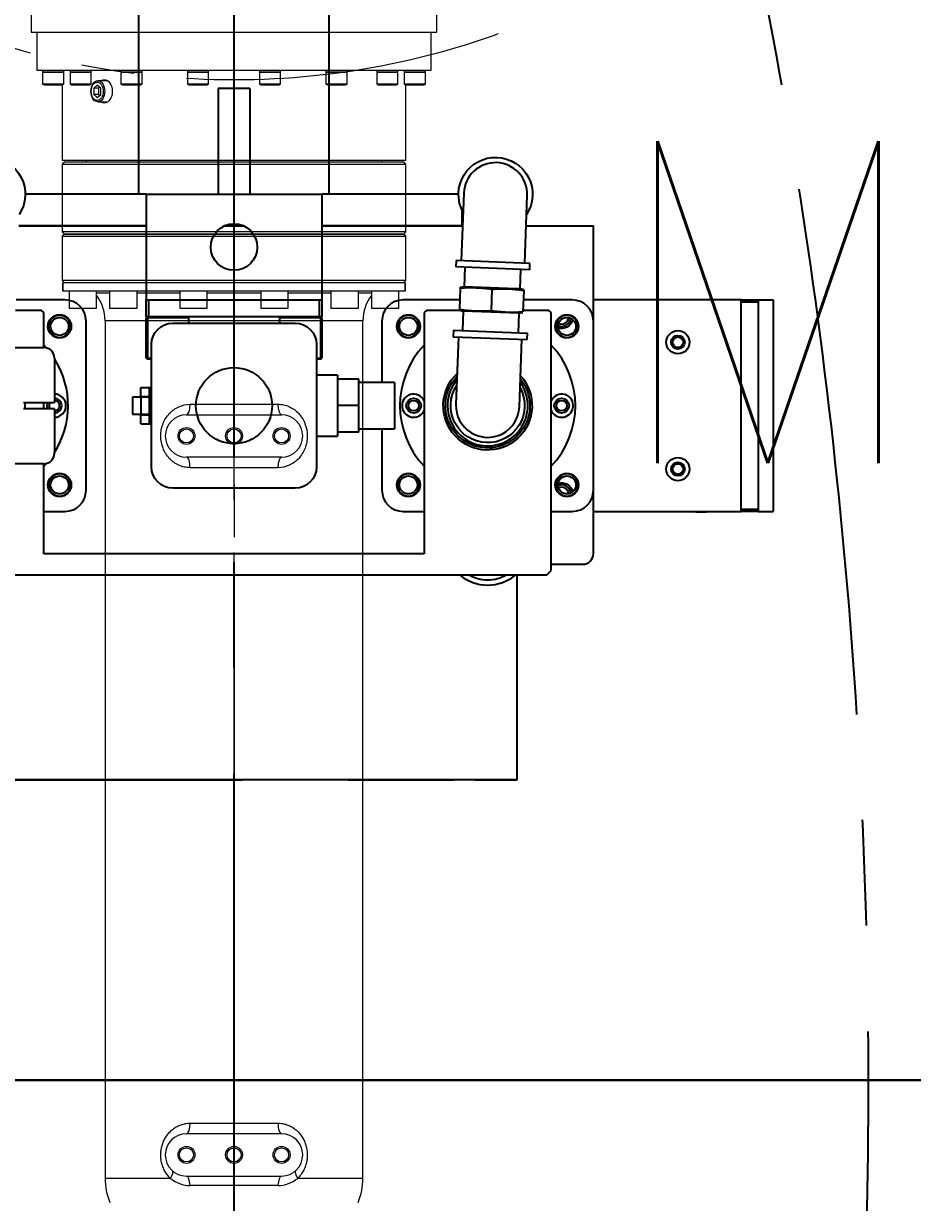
# Model space of a CAD drawing. Header units: millimetres. Extents: x 10462777 to 22643323, y 453826 to 1389191.
# Drawn here: x 11291008 to 11291429, y 583377 to 583934 of the extents above; entities that cross this region are included whole.
import ezdxf
from ezdxf.enums import TextEntityAlignment as Align

# ---------------------------------------------------------------- set-up
doc = ezdxf.new("R2010")
doc.units = ezdxf.units.MM
doc.header["$LTSCALE"] = 200
doc.header["$MEASUREMENT"] = 0
for name, pattern in [('CENTER', [2, 1.25, -0.25, 0.25, -0.25]), ('CENTER2', [1.125, 0.75, -0.125, 0.125, -0.125]), ('PHANTOM', [2.5, 1.25, -0.25, 0.25, -0.25, 0.25, -0.25])]:
    doc.linetypes.add(name, pattern=pattern)
doc.layers.get('0').update_dxf_attribs({"linetype": 'CONTINUOUS'})
for name, color, linetype in [('1', 1, 'CENTER'), ('205', 4, 'CONTINUOUS'), ('DV1_DEFAULT', 7, 'CONTINUOUS'), ('ZZ', 7, 'CONTINUOUS')]:
    doc.layers.add(name, color=color, linetype=linetype)
doc.layers.add('203', color=7, linetype='CONTINUOUS', true_color=0xffffff)
doc.layers.add('LAYOUT', color=8, linetype='CONTINUOUS', lineweight=25)
doc.styles.add('SEACAD_arial_ttf', font='txt.shx ', dxfattribs={"height": 0.2, "bigfont": ' whgtxt.shx'})

# ---------------------------------------------------------------- blocks, each defined once
blk = doc.blocks.new('r710ic')
at = {"layer": 'DV1_DEFAULT', "color": 7, "linetype": 'Continuous', "lineweight": 0}
for p, q in [((272386.37, 104328.63), (272364.37, 104328.63)), ((272386.37, 104136.63), (272386.37, 104328.63)), ((272404.37, 104325.88), (272386.37, 104325.88)), ((272404.37, 104139.38), (272404.37, 104325.88)), ((272405.37, 104323.2), (272404.37, 104323.2)), ((272410.97, 104323.2), (272405.37, 104323.2)), ((272405.37, 104323.2), (272405.37, 104313.2)), ((272405.37, 104313.2), (272405.37, 104323.2)), ((272410.97, 104323.2), (272410.97, 104313.2)), ((272411.37, 104322.51), (272410.97, 104323.2)), ((272411.37, 104313.89), (272411.37, 104322.51)), ((272404.37, 104313.2), (272405.37, 104313.2)), ((272405.37, 104313.2), (272410.97, 104313.2)), ((272410.97, 104313.2), (272411.37, 104313.89)), ((272446.87, 104313.88), (272411.36, 104313.88)), ((272446.87, 104151.38), (272446.87, 104313.88)), ((272448.87, 104313.88), (272447.87, 104312.88)), ((272448.87, 104151.38), (272448.87, 104313.88)), ((272480.87, 104313.88), (272448.87, 104313.88)), ((272480.87, 104313.88), (272480.87, 104151.38)), ((272481.87, 104312.88), (272480.87, 104313.88)), ((272482.87, 104313.88), (272481.87, 104312.88)), ((272482.87, 104151.38), (272482.87, 104313.88)), ((272503.87, 104313.88), (272482.87, 104313.88)), ((272503.87, 104313.88), (272503.87, 104151.38)), ((272504.87, 104312.88), (272503.87, 104313.88)), ((272508.87, 104313.63), (272504.87, 104313.63)), ((272504.87, 104313.63), (272504.87, 104151.63)), ((272504.87, 104313.63), (272508.87, 104313.63)), ((272508.87, 104313.63), (272508.87, 104151.63)), ((272405.37, 104310.17), (272404.37, 104310.17)), ((272405.37, 104300.17), (272405.37, 104310.17)), ((272410.97, 104310.17), (272405.37, 104310.17)), ((272405.37, 104310.17), (272405.37, 104300.17)), ((272410.97, 104310.17), (272410.97, 104300.17)), ((272411.37, 104309.48), (272410.97, 104310.17)), ((272411.37, 104300.87), (272411.37, 104309.48)), ((272447.87, 104312.88), (272447.87, 104152.38)), ((272481.87, 104312.88), (272481.87, 104152.38)), ((272481.87, 104152.38), (272481.87, 104312.88)), ((272516.87, 104310.61), (272508.87, 104310.61)), ((272516.87, 104297.61), (272516.87, 104310.61)), ((272447.87, 104302.63), (272446.87, 104302.63)), ((272404.37, 104300.17), (272405.37, 104300.17)), ((272405.37, 104300.17), (272410.97, 104300.17)), ((272410.97, 104300.17), (272411.37, 104300.87)), ((272508.87, 104297.61), (272516.87, 104297.61)), ((272509.64, 104291.45), (272509.64, 104297.61)), ((272516.87, 104291.45), (272508.87, 104291.45)), ((272516.87, 104278.45), (272516.87, 104291.45)), ((272928.46, 104293.63), (272522.87, 104293.63)), ((272522.87, 104293.63), (272522.87, 104171.63)), ((272928.46, 104293.63), (272928.46, 104262.76)), ((272405.37, 104286.1), (272404.37, 104286.1)), ((272410.97, 104286.1), (272405.37, 104286.1)), ((272405.37, 104286.1), (272405.37, 104276.1)), ((272405.37, 104276.1), (272405.37, 104286.1)), ((272410.97, 104286.1), (272410.97, 104276.1)), ((272411.37, 104285.41), (272410.97, 104286.1)), ((272411.37, 104276.79), (272411.37, 104285.41)), ((272404.37, 104276.1), (272405.37, 104276.1)), ((272405.37, 104276.1), (272410.97, 104276.1)), ((272410.97, 104276.1), (272411.37, 104276.79)), ((272508.87, 104278.45), (272516.87, 104278.45)), ((272509.64, 104258.28), (272509.64, 104278.45)), ((272516.87, 104258.28), (272508.87, 104258.28)), ((272516.87, 104245.28), (272516.87, 104258.28)), ((272405.37, 104254.65), (272404.37, 104254.65)), ((272410.97, 104254.65), (272405.37, 104254.65)), ((272405.37, 104254.65), (272405.37, 104244.65)), ((272405.37, 104244.65), (272405.37, 104254.65)), ((272410.97, 104254.65), (272410.97, 104244.65)), ((272411.37, 104253.96), (272410.97, 104254.65)), ((272411.37, 104245.34), (272411.37, 104253.96)), ((272562.37, 104211.83), (272562.37, 104253.42)), ((272567.37, 104232.63), (272567.37, 104255.13)), ((272587.37, 104255.13), (272587.37, 104232.63)), ((272592.37, 104253.42), (272592.37, 104211.83)), ((272902.37, 104211.83), (272902.37, 104253.42)), ((272907.37, 104255.13), (272907.37, 104232.63)), ((272927.37, 104210.13), (272927.37, 104255.13)), ((272931.81, 104253.43), (272931.81, 104211.83)), ((272404.37, 104244.65), (272405.37, 104244.65)), ((272405.37, 104244.65), (272410.97, 104244.65)), ((272410.97, 104244.65), (272411.37, 104245.34)), ((272508.87, 104245.28), (272516.87, 104245.28)), ((272509.64, 104219.98), (272509.64, 104245.28)), ((272567.37, 104210.13), (272567.37, 104232.63)), ((272587.37, 104232.63), (272587.37, 104210.13)), ((272907.37, 104232.63), (272907.37, 104210.13)), ((272405.37, 104220.61), (272404.37, 104220.61)), ((272410.97, 104220.61), (272405.37, 104220.61)), ((272405.37, 104220.61), (272405.37, 104210.61)), ((272405.37, 104210.61), (272405.37, 104220.61)), ((272410.97, 104220.61), (272410.97, 104210.61)), ((272411.37, 104219.91), (272410.97, 104220.61)), ((272411.37, 104211.3), (272411.37, 104219.91)), ((272516.87, 104219.98), (272508.87, 104219.98)), ((272516.87, 104206.98), (272516.87, 104219.98)), ((272404.37, 104210.61), (272405.37, 104210.61)), ((272405.37, 104210.61), (272410.97, 104210.61)), ((272410.97, 104210.61), (272411.37, 104211.3)), ((272508.87, 104206.98), (272516.87, 104206.98)), ((272509.64, 104186.8), (272509.64, 104206.98)), ((272928.46, 104202.5), (272928.46, 104171.63)), ((272405.37, 104189.15), (272404.37, 104189.15)), ((272410.97, 104189.15), (272405.37, 104189.15)), ((272405.37, 104189.15), (272405.37, 104179.15)), ((272405.37, 104179.15), (272405.37, 104189.15)), ((272410.97, 104189.15), (272410.97, 104179.15)), ((272411.37, 104188.46), (272410.97, 104189.15)), ((272411.37, 104179.85), (272411.37, 104188.46)), ((272516.87, 104186.8), (272508.87, 104186.8)), ((272516.87, 104173.8), (272516.87, 104186.8)), ((272410.97, 104179.15), (272411.37, 104179.85)), ((272404.37, 104179.15), (272405.37, 104179.15)), ((272405.37, 104179.15), (272410.97, 104179.15)), ((272508.87, 104173.8), (272516.87, 104173.8)), ((272509.64, 104167.65), (272509.64, 104173.8)), ((272409.37, 104172.44), (272409.37, 104168.21)), ((272412.92, 104169.55), (272411.48, 104167.91)), ((272412.48, 104169.04), (272412.92, 104168.54)), ((272415.81, 104169.55), (272412.92, 104169.55)), ((272412.92, 104168.54), (272412.92, 104166.27)), ((272412.92, 104168.54), (272415.81, 104168.54)), ((272417.25, 104167.91), (272415.81, 104169.55)), ((272415.81, 104168.54), (272416.26, 104169.04)), ((272415.81, 104168.54), (272415.81, 104166.27)), ((272419.37, 104168.21), (272419.37, 104172.44)), ((272522.87, 104171.63), (272928.46, 104171.63)), ((272405.37, 104165.08), (272404.37, 104165.08)), ((272405.37, 104165.08), (272405.37, 104155.08)), ((272410.97, 104165.08), (272405.37, 104165.08)), ((272405.37, 104155.08), (272405.37, 104165.08)), ((272411.37, 104164.39), (272410.97, 104165.08)), ((272410.97, 104165.08), (272410.97, 104155.08)), ((272411.37, 104155.78), (272411.37, 104164.39)), ((272411.48, 104167.91), (272412.92, 104166.27)), ((272412.92, 104166.27), (272415.81, 104166.27)), ((272415.81, 104166.27), (272417.25, 104167.91)), ((272446.87, 104162.63), (272447.87, 104162.63)), ((272516.87, 104167.65), (272508.87, 104167.65)), ((272516.87, 104154.65), (272516.87, 104167.65)), ((272404.37, 104155.08), (272405.37, 104155.08)), ((272405.37, 104152.05), (272404.37, 104152.05)), ((272405.37, 104155.08), (272410.97, 104155.08)), ((272410.97, 104152.05), (272405.37, 104152.05)), ((272405.37, 104152.05), (272405.37, 104142.05)), ((272405.37, 104142.05), (272405.37, 104152.05)), ((272410.97, 104155.08), (272411.37, 104155.78)), ((272410.97, 104152.05), (272410.97, 104142.05)), ((272411.37, 104151.36), (272410.97, 104152.05)), ((272411.36, 104151.38), (272446.87, 104151.38)), ((272411.37, 104142.75), (272411.37, 104151.36)), ((272447.87, 104152.38), (272448.87, 104151.38)), ((272448.87, 104151.38), (272480.87, 104151.38)), ((272480.87, 104151.38), (272481.87, 104152.38)), ((272481.87, 104152.38), (272482.87, 104151.38)), ((272482.87, 104151.38), (272503.87, 104151.38)), ((272503.87, 104151.38), (272504.87, 104152.38)), ((272508.87, 104151.63), (272504.87, 104151.63)), ((272504.87, 104151.63), (272508.87, 104151.63)), ((272508.87, 104154.65), (272516.87, 104154.65)), ((272404.37, 104142.05), (272405.37, 104142.05)), ((272405.37, 104142.05), (272410.97, 104142.05)), ((272410.97, 104142.05), (272411.37, 104142.75)), ((272364.37, 104136.63), (272386.37, 104136.63)), ((272386.37, 104139.38), (272404.37, 104139.38))]:
    blk.add_line(p, q, dxfattribs=at)
at = {"layer": 'DV1_DEFAULT', "color": 1, "linetype": 'CENTER2', "lineweight": 0}
for p, q in [((274132.55, 104232.63), (269847.55, 104232.63)), ((269950.18, 104232.63), (274235.19, 104232.63))]:
    blk.add_line(p, q, dxfattribs=at)
at = {"layer": 'DV1_DEFAULT', "color": 3, "linetype": 'CENTER2', "lineweight": 0}
blk.add_circle((272041.37, 104232.63), 367.64, dxfattribs=at)
at = {"layer": 'DV1_DEFAULT', "color": 7, "linetype": 'Continuous', "lineweight": 0}
for centre, radius in [((272577.37, 104255.13), 4), ((272577.37, 104255.13), 3.32), ((272917.37, 104255.13), 4), ((272917.37, 104255.13), 3.32), ((272577.37, 104232.63), 4), ((272577.37, 104232.63), 3.32), ((272917.37, 104232.63), 4), ((272917.37, 104232.63), 3.32), ((272577.37, 104210.13), 4), ((272577.37, 104210.13), 3.32), ((272917.37, 104210.13), 4), ((272917.37, 104210.13), 3.32)]:
    blk.add_circle(centre, radius, dxfattribs=at)
for centre, radius, start, end in [((272522.87, 104313.63), 20, 233.2328, 270), ((272928.46, 104263.63), 30, 67.7064, 90), ((272577.37, 104255.13), 10, 0, 180), ((272917.37, 104255.13), 10, 0, 180), ((272917.32, 104253.49), 14.49, 359.7491, 39.7754), ((272577.37, 104210.13), 10, 180, 0), ((272917.37, 104210.13), 10, 180, 0), ((272917.34, 104211.76), 14.47, 320.1961, 0.2794), ((272928.46, 104201.63), 30, 270, 292.2936), ((272522.87, 104151.63), 20, 90, 126.7672)]:
    blk.add_arc(centre, radius, start, end, dxfattribs=at)
for centre, major_axis, ratio, start_param, end_param in [((272928.46, 104265.23), (-3.7, -3.37), 0.387213, 0, 1.231686), ((272562.37, 104255.13), (5, 0), 0.340909, 4.712389, 6.283185), ((272592.37, 104255.13), (-5, 0), 0.340909, 0, 1.570796), ((272902.37, 104255.13), (-5, 0), 0.340909, 1.570796, 3.141593), ((272932.37, 104255.13), (-5, 0), 0.342045, 0, 1.458813), ((272562.37, 104210.13), (-5, 0), 0.340909, 3.141593, 4.712389), ((272592.37, 104210.13), (5, 0), 0.340909, 1.570796, 3.141593), ((272902.37, 104210.13), (-5, 0), 0.340909, 3.141593, 4.712389), ((272932.37, 104210.13), (-5, 0), 0.342045, 4.824372, 6.283185), ((272928.46, 104200.03), (3.7, -3.37), 0.387213, 1.909906, 3.141593)]:
    blk.add_ellipse(centre, major_axis=major_axis, ratio=ratio, start_param=start_param, end_param=end_param, dxfattribs=at)
for centre, major_axis in [((272414.37, 104168.21), (5, 0)), ((272414.37, 104167.91), (-4.31, 0))]:
    blk.add_ellipse(centre, major_axis=major_axis, ratio=0.656059, dxfattribs=at)
for points, knots in [([(272562.37, 104253.42), (272562.37, 104254.37), (272562.47, 104255.29), (272562.87, 104257.09), (272563.16, 104257.97), (272563.92, 104259.64), (272564.38, 104260.42), (272565.46, 104261.91), (272566.09, 104262.6), (272568.12, 104264.48), (272569.77, 104265.51), (272573.36, 104266.9), (272575.36, 104267.28), (272578.33, 104267.29), (272579.34, 104267.2), (272581.29, 104266.84), (272582.23, 104266.57), (272584.96, 104265.52), (272586.6, 104264.5), (272588.65, 104262.6), (272589.26, 104261.92), (272590.34, 104260.44), (272590.81, 104259.64), (272591.95, 104257.15), (272592.37, 104255.32), (272592.37, 104253.42)], [0, 0, 0, 0, 0.0625, 0.0625, 0.125, 0.125, 0.1875, 0.1875, 0.25, 0.25, 0.375, 0.375, 0.5, 0.5, 0.5625, 0.5625, 0.625, 0.625, 0.75, 0.75, 0.8125, 0.8125, 0.875, 0.875, 1, 1, 1, 1]), ([(272902.37, 104253.42), (272902.37, 104254.15), (272902.43, 104254.86), (272902.66, 104256.25), (272902.84, 104256.93), (272903.18, 104257.93), (272903.31, 104258.26), (272903.59, 104258.91), (272903.74, 104259.22), (272904.23, 104260.15), (272904.6, 104260.74), (272905.45, 104261.86), (272905.91, 104262.4), (272906.92, 104263.4), (272907.46, 104263.86), (272908.33, 104264.49), (272908.62, 104264.69), (272909.24, 104265.08), (272909.56, 104265.26), (272910.53, 104265.78), (272911.2, 104266.08), (272912.59, 104266.58), (272913.31, 104266.79), (272914.42, 104267.02), (272914.8, 104267.09), (272915.56, 104267.19), (272915.93, 104267.23), (272917.07, 104267.3), (272917.83, 104267.3), (272918.97, 104267.21), (272919.36, 104267.17), (272920.11, 104267.06), (272920.49, 104266.99), (272921.59, 104266.75), (272922.31, 104266.53), (272923.36, 104266.14), (272923.7, 104266), (272924.37, 104265.69), (272924.7, 104265.52), (272925.66, 104265), (272926.27, 104264.6), (272927.13, 104263.95), (272927.41, 104263.73), (272927.95, 104263.26), (272928.21, 104263.01), (272928.46, 104262.76)], [0, 0, 0, 0, 0.0625, 0.0625, 0.125, 0.125, 0.15625, 0.15625, 0.1875, 0.1875, 0.25, 0.25, 0.3125, 0.3125, 0.375, 0.375, 0.40625, 0.40625, 0.4375, 0.4375, 0.5, 0.5, 0.5625, 0.5625, 0.59375, 0.59375, 0.625, 0.625, 0.6875, 0.6875, 0.71875, 0.71875, 0.75, 0.75, 0.8125, 0.8125, 0.84375, 0.84375, 0.875, 0.875, 0.9375, 0.9375, 0.96875, 0.96875, 1, 1, 1, 1]), ([(272592.37, 104211.83), (272592.37, 104210.89), (272592.26, 104209.97), (272591.87, 104208.17), (272591.57, 104207.29), (272590.81, 104205.62), (272590.35, 104204.83), (272589.27, 104203.35), (272588.65, 104202.65), (272586.61, 104200.77), (272584.97, 104199.75), (272581.38, 104198.35), (272579.38, 104197.97), (272576.4, 104197.97), (272575.39, 104198.06), (272573.44, 104198.42), (272572.5, 104198.69), (272569.77, 104199.74), (272568.14, 104200.76), (272566.09, 104202.65), (272565.48, 104203.34), (272564.4, 104204.82), (272563.92, 104205.62), (272562.79, 104208.11), (272562.37, 104209.94), (272562.37, 104211.83)], [0, 0, 0, 0, 0.0625, 0.0625, 0.125, 0.125, 0.1875, 0.1875, 0.25, 0.25, 0.375, 0.375, 0.5, 0.5, 0.5625, 0.5625, 0.625, 0.625, 0.75, 0.75, 0.8125, 0.8125, 0.875, 0.875, 1, 1, 1, 1]), ([(272928.46, 104202.5), (272927.96, 104201.99), (272927.43, 104201.53), (272926.57, 104200.88), (272926.28, 104200.68), (272925.67, 104200.28), (272925.36, 104200.09), (272924.39, 104199.56), (272923.72, 104199.26), (272922.34, 104198.74), (272921.63, 104198.52), (272920.52, 104198.27), (272920.14, 104198.2), (272919.39, 104198.09), (272919.01, 104198.05), (272917.88, 104197.96), (272917.12, 104197.95), (272915.98, 104198.02), (272915.59, 104198.06), (272914.84, 104198.16), (272914.46, 104198.23), (272913.35, 104198.46), (272912.63, 104198.66), (272911.58, 104199.04), (272911.23, 104199.18), (272910.55, 104199.48), (272910.22, 104199.64), (272909.25, 104200.16), (272908.64, 104200.54), (272907.48, 104201.39), (272906.92, 104201.86), (272905.92, 104202.85), (272905.46, 104203.38), (272904.82, 104204.22), (272904.63, 104204.51), (272904.25, 104205.1), (272904.07, 104205.41), (272903.58, 104206.34), (272903.3, 104206.98), (272902.84, 104208.3), (272902.67, 104208.98), (272902.49, 104210.04), (272902.44, 104210.39), (272902.38, 104211.11), (272902.37, 104211.47), (272902.37, 104211.83)], [0, 0, 0, 0, 0.0625, 0.0625, 0.09375, 0.09375, 0.125, 0.125, 0.1875, 0.1875, 0.25, 0.25, 0.28125, 0.28125, 0.3125, 0.3125, 0.375, 0.375, 0.40625, 0.40625, 0.4375, 0.4375, 0.5, 0.5, 0.53125, 0.53125, 0.5625, 0.5625, 0.625, 0.625, 0.6875, 0.6875, 0.75, 0.75, 0.78125, 0.78125, 0.8125, 0.8125, 0.875, 0.875, 0.9375, 0.9375, 0.96875, 0.96875, 1, 1, 1, 1]), ([(272409.35, 104169.86), (272409.04, 104170.31), (272408.87, 104170.8), (272408.87, 104172.25), (272409.46, 104173.22), (272411.49, 104174.63), (272412.91, 104175.06), (272415.81, 104175.06), (272417.24, 104174.63), (272419.27, 104173.23), (272419.87, 104172.26), (272419.87, 104171.31)], [0.4328262, 0.4328262, 0.4328262, 0.4328262, 0.5, 0.5, 0.625, 0.625, 0.75, 0.75, 0.875, 0.875, 1, 1, 1, 1])]:
    blk.add_open_spline(points, degree=3, knots=knots, dxfattribs=at)
blk.add_open_spline([(272419.87, 104171.31), (272419.87, 104170.81), (272419.71, 104170.33), (272419.41, 104169.9)], degree=3, dxfattribs=at)
at = {"layer": 'LAYOUT', "color": 3}
blk.add_circle((272041.37, 104232.63), 2050.12, dxfattribs=at)
blk = doc.blocks.new('A$C7DA30AB0')
at = {"layer": 'DV1_DEFAULT', "color": 1, "linetype": 'CENTER2', "ltscale": 7}
for p, q in [((5992.89, 3025.99, 0), (0, 3025.99, 0)), ((59.09, 3025.99, 0), (6051.98, 3025.99, 0))]:
    blk.add_line(p, q, dxfattribs=at)
at = {"layer": 'LAYOUT', "color": 6, "linetype": 'PHANTOM'}
blk.add_circle((3030.45, 3025.99, 0), 2693.02, dxfattribs=at)

msp = doc.modelspace()

# ---------------------------------------------------------------- linework, layer by layer
at = {"layer": '1', "color": 23, "linetype": 'CENTER'}
msp.add_line((11291107.87228, 579329.36568, 0), (11291107.87228, 587294.33381, 0), dxfattribs=at)
at = {"layer": '203', "color": 252, "linetype": 'CENTER'}
for p, q in [((11291241.84001, 583576.5435, 0), (11291241.84001, 583673.42613, 0)), ((11291221.83973, 583576.54353, 0), (11290861.83461, 583576.54353, 0)), ((11290861.83461, 583576.54323, 0), (11291221.83973, 583576.54323, 0)), ((11291241.84001, 583576.54326, 0), (11291241.84001, 583576.5435, 0))]:
    msp.add_line(p, q, dxfattribs=at)
for centre, start_param, end_param in [((11291221.83973, 583576.5435, 0), 0, 1.570796327), ((11291221.83973, 583576.54326, 0), 4.71238898, 6.283185307)]:
    msp.add_ellipse(centre, major_axis=(20.00028, 0), ratio=0.000001513, start_param=start_param, end_param=end_param, dxfattribs=at)
at = {"layer": '205', "color": 252, "linetype": 'Continuous'}
for p, q in [((11291062.87165, 583853.43816, 0), (11291062.87165, 584078.44443, 0)), ((11291152.87292, 583853.43816, 0), (11291152.87292, 584078.44443, 0)), ((11291115.37239, 583903.43065, 0), (11291100.37218, 583903.43065, 0)), ((11291100.37218, 583903.43065, 0), (11291100.37218, 583853.42994, 0)), ((11291115.37239, 583903.43065, 0), (11291115.37239, 583853.42994, 0)), ((11291066.37269, 583853.42994, 0), (11291009.09138, 583853.42994, 0)), ((11291066.37169, 583853.42994, 0), (11291066.37169, 583803.42923, 0)), ((11291066.37169, 583853.42994, 0), (11291149.37287, 583853.42994, 0)), ((11291214.09179, 583853.42994, 0), (11291149.37187, 583853.42994, 0)), ((11291149.37287, 583853.42994, 0), (11291149.37287, 583803.42923, 0)), ((11291216.60351, 583853.91865, 0), (11291215.41331, 583821.94034, 0)), ((11291245.39298, 583820.82453, 0), (11291246.58317, 583852.80284, 0)), ((11291215.87382, 583838.42972, 0), (11291215.87382, 583845.66967, 0)), ((11291006.04615, 583838.42972, 0), (11291066.37576, 583838.42972, 0)), ((11291066.37269, 583838.42972, 0), (11291006.04709, 583838.42972, 0)), ((11291112.45222, 583838.42972, 0), (11291103.29234, 583838.42972, 0)), ((11291103.29284, 583838.42972, 0), (11291112.45172, 583838.42972, 0)), ((11291149.36881, 583838.42972, 0), (11291216.0257, 583838.42972, 0)), ((11291215.87382, 583838.42972, 0), (11291149.37187, 583838.42972, 0)), ((11291216.02704, 583838.42972, 0), (11291215.87382, 583838.42972, 0)), ((11291246.04706, 583838.42972, 0), (11291277.8747, 583838.42972, 0)), ((11291277.8747, 583793.42823, 0), (11291277.8747, 583838.42972, 0)), ((11291212.91501, 583822.03332, 0), (11291212.80343, 583819.03535, 0)), ((11291247.89129, 583820.73155, 0), (11291212.91501, 583822.03332, 0)), ((11291247.77971, 583817.73358, 0), (11291247.89129, 583820.73155, 0)), ((11291247.77971, 583817.73358, 0), (11291212.80343, 583819.03535, 0)), ((11291217.05054, 583818.87715, 0), (11291216.70484, 583809.58889, 0)), ((11291243.18689, 583808.60326, 0), (11291243.53258, 583817.89152, 0)), ((11291216.70484, 583809.58889, 0), (11291214.87631, 583809.33618, 0)), ((11291241.41375, 583808.66925, 0), (11291216.70484, 583809.58889, 0)), ((11291214.9298, 583808.94915, 0), (11291214.55786, 583798.95592, 0)), ((11291214.9298, 583808.94915, 0), (11291215.0526, 583808.94458, 0)), ((11291229.91963, 583808.39124, 0), (11291229.5477, 583798.39802, 0)), ((11291229.79683, 583808.39581, 0), (11291229.91963, 583808.39124, 0)), ((11291229.91963, 583808.39124, 0), (11291230.04243, 583808.38667, 0)), ((11291243.18689, 583808.60326, 0), (11291241.41375, 583808.66925, 0)), ((11291244.99158, 583808.21533, 0), (11291243.18689, 583808.60326, 0)), ((11291244.90947, 583807.83334, 0), (11291244.53753, 583797.84012, 0)), ((11291244.78667, 583807.83791, 0), (11291244.90947, 583807.83334, 0)), ((11291244.92422, 583808.22981, 0), (11291244.90947, 583807.83334, 0)), ((11291016.87099, 583798.42916, 0), (11291004.55597, 583798.42916, 0)), ((11291027.87115, 583803.42923, 0), (11291004.74207, 583803.42923, 0)), ((11291017.87101, 583797.42914, 0), (11291016.87099, 583798.42916, 0)), ((11291066.37169, 583803.42923, 0), (11291149.37287, 583803.42923, 0)), ((11291066.37169, 583795.42911, 0), (11291066.37169, 583803.42923, 0)), ((11291067.37171, 583803.42923, 0), (11291067.37171, 583795.42911, 0)), ((11291148.37286, 583795.42911, 0), (11291148.37286, 583803.42923, 0)), ((11291149.37287, 583803.42923, 0), (11291149.37287, 583795.42911, 0)), ((11291214.72505, 583803.42923, 0), (11291187.87342, 583803.42923, 0)), ((11291198.87358, 583798.42916, 0), (11291197.87356, 583797.42914, 0)), ((11291215.14908, 583798.42916, 0), (11291198.87358, 583798.42916, 0)), ((11291214.47575, 583798.57393, 0), (11291216.28044, 583798.186, 0)), ((11291214.54311, 583798.55946, 0), (11291214.55786, 583798.95592, 0)), ((11291214.68066, 583798.95135, 0), (11291214.55786, 583798.95592, 0)), ((11291256.8744, 583798.42916, 0), (11291244.55938, 583798.42916, 0)), ((11291267.87456, 583803.42923, 0), (11291244.74548, 583803.42923, 0)), ((11291257.87441, 583797.42914, 0), (11291256.8744, 583798.42916, 0)), ((11291347.87569, 583803.42923, 0), (11291277.8697, 583803.42923, 0)), ((11291347.87569, 583703.42781, 0), (11291347.87569, 583803.42923, 0)), ((11291347.87569, 583803.42923, 0), (11291355.87581, 583803.42923, 0)), ((11291355.87581, 583802.42921, 0), (11291347.87569, 583802.42921, 0)), ((11291355.87581, 583803.42923, 0), (11291362.87591, 583803.42923, 0)), ((11291355.87581, 583803.42923, 0), (11291355.87581, 583802.42921, 0)), ((11291355.87581, 583802.42921, 0), (11291355.87581, 583704.42782, 0)), ((11291362.87591, 583803.42923, 0), (11291362.87591, 583703.42781, 0)), ((11291017.87101, 583780.92741, 0), (11291017.87101, 583797.42914, 0)), ((11291037.87129, 583713.42795, 0), (11291037.87129, 583793.42909, 0)), ((11291067.37171, 583795.42911, 0), (11291066.37169, 583795.42911, 0)), ((11291066.8717, 583795.42911, 0), (11291066.37169, 583794.92911, 0)), ((11291066.37169, 583775.92884, 0), (11291066.37169, 583794.92911, 0)), ((11291066.8717, 583794.92911, 0), (11291066.37169, 583794.92911, 0)), ((11291066.8717, 583794.92911, 0), (11291066.8717, 583795.42911, 0)), ((11291066.8717, 583794.92911, 0), (11291066.8717, 583775.92884, 0)), ((11291086.37198, 583794.92911, 0), (11291066.8717, 583794.92911, 0)), ((11291148.37286, 583795.42911, 0), (11291067.37171, 583795.42911, 0)), ((11291086.37198, 583795.42911, 0), (11291086.37198, 583794.92911, 0)), ((11291086.37198, 583794.92911, 0), (11291086.37198, 583792.42898, 0)), ((11291129.37259, 583794.92911, 0), (11291129.37259, 583795.42911, 0)), ((11291129.37259, 583794.92911, 0), (11291129.37259, 583792.42898, 0)), ((11291148.87287, 583794.92911, 0), (11291129.37259, 583794.92911, 0)), ((11291149.37287, 583795.42911, 0), (11291148.37286, 583795.42911, 0)), ((11291148.87287, 583795.42911, 0), (11291148.87287, 583794.92911, 0)), ((11291149.37287, 583794.92911, 0), (11291148.87287, 583795.42911, 0)), ((11291148.87287, 583775.92884, 0), (11291148.87287, 583794.92911, 0)), ((11291149.37287, 583794.92911, 0), (11291148.87287, 583794.92911, 0)), ((11291149.37287, 583794.92911, 0), (11291149.37287, 583775.92884, 0)), ((11291177.87328, 583793.42909, 0), (11291177.87328, 583764.42742, 0)), ((11291197.87356, 583797.42914, 0), (11291197.87356, 583683.42752, 0)), ((11291216.28044, 583798.186, 0), (11291215.93475, 583788.89774, 0)), ((11291242.76248, 583797.20038, 0), (11291216.28044, 583798.186, 0)), ((11291229.5477, 583798.39802, 0), (11291229.4249, 583798.40259, 0)), ((11291229.6705, 583798.39345, 0), (11291229.5477, 583798.39802, 0)), ((11291242.41679, 583787.91211, 0), (11291242.76248, 583797.20038, 0)), ((11291242.76248, 583797.20038, 0), (11291244.59102, 583797.45308, 0)), ((11291244.53753, 583797.84012, 0), (11291244.41473, 583797.84469, 0)), ((11291257.87441, 583675.42741, 0), (11291257.87441, 583797.42914, 0)), ((11291277.8747, 583713.42795, 0), (11291277.8747, 583793.42909, 0)), ((11291078.87187, 583792.42907, 0), (11291136.8727, 583792.42907, 0)), ((11291211.68762, 583789.05568, 0), (11291211.57604, 583786.05772, 0)), ((11291211.68762, 583789.05568, 0), (11291246.6639, 583787.75391, 0)), ((11291246.55232, 583784.75594, 0), (11291246.6639, 583787.75391, 0)), ((11291068.87173, 583724.4281, 0), (11291068.87173, 583782.42893, 0)), ((11291146.87284, 583782.42893, 0), (11291146.87284, 583724.4281, 0)), ((11291211.57604, 583786.05772, 0), (11291246.55232, 583784.75594, 0)), ((11291214.07435, 583785.96473, 0), (11291212.88415, 583753.98642, 0)), ((11291242.86382, 583752.87061, 0), (11291244.05402, 583784.84893, 0)), ((11291003.90393, 583780.92891, 0), (11291017.87101, 583780.92891, 0)), ((11291022.87108, 583775.92884, 0), (11291022.87108, 583754.92854, 0)), ((11291066.37169, 583775.92884, 0), (11291066.8717, 583775.42883, 0)), ((11291066.8717, 583775.92884, 0), (11291066.37169, 583775.92884, 0)), ((11291066.8717, 583775.92884, 0), (11291068.87173, 583775.92884, 0)), ((11291066.8717, 583775.92884, 0), (11291066.8717, 583775.42883, 0)), ((11291068.87173, 583775.42883, 0), (11291066.8717, 583775.42883, 0)), ((11291146.87271, 583775.92884, 0), (11291148.87287, 583775.92884, 0)), ((11291148.87287, 583775.42883, 0), (11291146.87271, 583775.42883, 0)), ((11291148.87287, 583775.42883, 0), (11291148.87287, 583775.92884, 0)), ((11291149.37287, 583775.92884, 0), (11291148.87287, 583775.92884, 0)), ((11291148.87287, 583775.42883, 0), (11291149.37287, 583775.92884, 0)), ((11291156.87298, 583767.92872, 0), (11291146.87297, 583767.92872, 0)), ((11291156.87298, 583767.92872, 0), (11291156.87298, 583765.98606, 0)), ((11291166.87312, 583765.98606, 0), (11291156.87298, 583765.98606, 0)), ((11291156.87298, 583765.98606, 0), (11291156.87298, 583753.42852, 0)), ((11291166.87312, 583753.42852, 0), (11291166.87312, 583765.98606, 0)), ((11291063.87166, 583757.75871, 0), (11291063.87166, 583762.08889, 0)), ((11291063.87166, 583762.08889, 0), (11291067.87172, 583762.08889, 0)), ((11291067.87172, 583757.75871, 0), (11291067.87172, 583762.08889, 0)), ((11291067.87172, 583762.08889, 0), (11291068.87176, 583762.08889, 0)), ((11291183.87336, 583764.42867, 0), (11291166.87312, 583764.42867, 0)), ((11291183.87336, 583764.42867, 0), (11291183.87336, 583742.42836, 0)), ((11291008.31592, 583754.92854, 0), (11291022.87108, 583754.92854, 0)), ((11291017.87101, 583751.92825, 0), (11291017.87101, 583754.92791, 0)), ((11291063.87174, 583757.42857, 0), (11291059.8716, 583757.42857, 0)), ((11291059.8716, 583757.42857, 0), (11291059.8716, 583749.42846, 0)), ((11291063.87166, 583757.42853, 0), (11291063.87166, 583757.75871, 0)), ((11291063.87166, 583757.75871, 0), (11291067.87172, 583757.75871, 0)), ((11291067.87187, 583757.42857, 0), (11291063.87166, 583757.42857, 0)), ((11291063.87166, 583757.42857, 0), (11291063.87166, 583749.42846, 0)), ((11291067.87172, 583749.09833, 0), (11291067.87172, 583757.75871, 0)), ((11291067.87172, 583757.75871, 0), (11291068.87176, 583757.75871, 0)), ((11291022.87108, 583751.9285, 0), (11291008.31592, 583751.9285, 0)), ((11291022.87073, 583749.92847, 0), (11291022.87108, 583749.92847, 0)), ((11291022.87108, 583751.9285, 0), (11291022.87108, 583730.9282, 0)), ((11291059.8716, 583749.42846, 0), (11291063.87174, 583749.42846, 0)), ((11291063.87166, 583749.09833, 0), (11291063.87166, 583749.42851, 0)), ((11291063.87166, 583749.42846, 0), (11291067.87187, 583749.42846, 0)), ((11291063.87166, 583744.76814, 0), (11291063.87166, 583749.09833, 0)), ((11291063.87166, 583749.09833, 0), (11291067.87172, 583749.09833, 0)), ((11291067.87172, 583749.09833, 0), (11291068.87176, 583749.09833, 0)), ((11291067.87172, 583744.76814, 0), (11291067.87172, 583749.09833, 0)), ((11291166.87312, 583753.42852, 0), (11291156.87298, 583753.42852, 0)), ((11291156.87298, 583753.42852, 0), (11291156.87298, 583740.87097, 0)), ((11291166.87312, 583740.87097, 0), (11291166.87312, 583753.42852, 0)), ((11291022.87054, 583747.92844, 0), (11291022.87108, 583747.92844, 0)), ((11291063.87166, 583744.76814, 0), (11291067.87172, 583744.76814, 0)), ((11291067.87172, 583744.76814, 0), (11291068.87176, 583744.76814, 0)), ((11291146.87289, 583738.92831, 0), (11291156.87298, 583738.92831, 0)), ((11291166.87312, 583740.87097, 0), (11291156.87298, 583740.87097, 0)), ((11291156.87298, 583740.87097, 0), (11291156.87298, 583738.92831, 0)), ((11291166.87312, 583742.42836, 0), (11291183.87336, 583742.42836, 0)), ((11291177.87328, 583742.42836, 0), (11291177.87328, 583713.42795, 0)), ((11291017.87101, 583725.92813, 0), (11290887.86916, 583725.92813, 0)), ((11291017.87101, 583683.42752, 0), (11291017.87101, 583725.92875, 0)), ((11291136.8727, 583714.42796, 0), (11291078.87187, 583714.42796, 0)), ((11291277.8747, 583683.42752, 0), (11291277.8747, 583713.43014, 0)), ((11291347.87569, 583704.42782, 0), (11291355.87581, 583704.42782, 0)), ((11291355.87581, 583704.42782, 0), (11291355.87581, 583703.42781, 0)), ((11291017.87101, 583703.42781, 0), (11291027.87115, 583703.42781, 0)), ((11291187.87342, 583703.42781, 0), (11291197.87481, 583703.42781, 0)), ((11291257.87441, 583703.42781, 0), (11291267.87456, 583703.42781, 0)), ((11291277.8697, 583703.42781, 0), (11291347.87569, 583703.42781, 0)), ((11291326.37539, 583703.42937, 0), (11291326.37539, 583703.2278, 0)), ((11291326.37539, 583703.2278, 0), (11291328.7625, 583703.2278, 0)), ((11291328.7625, 583703.2278, 0), (11291331.37546, 583703.2278, 0)), ((11291331.37546, 583703.2278, 0), (11291331.37546, 583703.42937, 0)), ((11291355.87581, 583703.42781, 0), (11291347.87569, 583703.42781, 0)), ((11291355.87581, 583703.42781, 0), (11291362.87591, 583703.42781, 0)), ((11291197.87356, 583683.42752, 0), (11291017.87101, 583683.42752, 0)), ((11291257.86973, 583678.42745, 0), (11291272.87463, 583678.42745, 0)), ((11290959.87018, 583673.42738, 0), (11291255.87439, 583673.42738, 0)), ((11291255.87439, 583673.42738, 0), (11291257.87441, 583675.42741, 0))]:
    msp.add_line(p, q, dxfattribs=at)
for centre, radius in [((11291107.87228, 583828.42958, 0), 11.00016), ((11291025.37111, 583790.92905, 0), 5.50008), ((11291025.37111, 583790.92905, 0), 4.25006), ((11291190.37346, 583790.92905, 0), 5.50008), ((11291190.37346, 583790.92905, 0), 4.25006), ((11291265.37452, 583790.92905, 0), 5.50008), ((11291265.37452, 583790.92905, 0), 4.25006), ((11291317.87527, 583783.42894, 0), 5.50008), ((11291317.87527, 583783.42894, 0), 3.25005), ((11291317.87527, 583783.42894, 0), 2.50004), ((11291107.87228, 583753.42852, 0), 18.00026), ((11291192.87349, 583753.42852, 0), 3.50005), ((11291192.87349, 583753.42852, 0), 2.50004), ((11291262.87449, 583753.42852, 0), 3.50005), ((11291262.87449, 583753.42852, 0), 2.50004), ((11291317.87527, 583723.42809, 0), 5.50008), ((11291317.87527, 583723.42809, 0), 3.25005), ((11291025.37111, 583715.92798, 0), 5.50008), ((11291190.37346, 583715.92798, 0), 5.50008), ((11291265.37452, 583715.92798, 0), 5.50008), ((11291317.87527, 583723.42809, 0), 2.50004), ((11291025.37111, 583715.92798, 0), 4.25006), ((11291190.37346, 583715.92798, 0), 4.25006), ((11291265.37452, 583715.92798, 0), 4.25006)]:
    msp.add_circle(centre, radius, dxfattribs=at)
at = {"layer": '205', "color": 252, "linetype": 'Continuous', "extrusion": (0, 0, -1)}
for centre in [(-11291025.37111, 583790.92905, 0), (-11291190.37346, 583790.92905, 0), (-11291265.37452, 583790.92905, 0), (-11291025.37111, 583715.92798, 0), (-11291190.37346, 583715.92798, 0), (-11291265.37452, 583715.92798, 0)]:
    msp.add_circle(centre, 5.25007, dxfattribs=at)
for centre, radius, start, end in [((-11291231.59334, 583853.36075, 0), 17.50025, 331.1321373, 92.1314925), ((-11290991.58993, 583853.36075, 0), 17.50025, 92.1314925, 213.1308478), ((-11291231.59334, 583853.36075, 0), 17.50025, 92.1314925, 213.1308478), ((-11291262.87449, 583795.42911, 0), 5.50008, 194.0399619, 287.8537274), ((-11291078.87187, 583782.42893, 0), 10.00014, 0, 90), ((-11291136.8727, 583782.42893, 0), 10.00014, 90, 180), ((-11291227.87399, 583753.42852, 0), 21.0003, 137.7167741, 46.5445199), ((-11291227.87399, 583753.42852, 0), 20.00028, 180, 43.5431364), ((-11291227.87399, 583753.42852, 0), 20.00028, 140.7206063, 180), ((-11291227.87399, 583753.42852, 0), 17.50025, 272.1314925, 33.1364956), ((-11291227.87399, 583753.42852, 0), 17.50025, 151.1264895, 272.1314925), ((-11290987.87058, 583753.42852, 0), 21.0003, 175.9041247, 184.1008588), ((-11291078.87187, 583724.4281, 0), 10.00014, 270, 0), ((-11291136.8727, 583724.4281, 0), 10.00014, 180, 270), ((-11291262.87449, 583711.42792, 0), 5.50008, 72.1518374, 165.9543521), ((-11291227.87399, 583688.42759, 0), 20.00028, 270, 311.4112695), ((-11291227.87399, 583688.42759, 0), 17.50025, 270, 301.004989), ((-11291227.87399, 583688.42759, 0), 20.00028, 228.5887305, 270), ((-11291227.87399, 583688.42759, 0), 17.50025, 238.995011, 270)]:
    msp.add_arc(centre, radius, start, end, dxfattribs=at)
at = {"layer": '205', "color": 252, "linetype": 'Continuous'}
for centre, radius, start, end in [((11291231.59334, 583853.36075, 0), 15.00021, 357.8685075, 177.8685075), ((11291027.87115, 583793.42909, 0), 10.00014, 0, 90), ((11291187.87342, 583793.42909, 0), 10.00014, 90, 180), ((11291267.87456, 583793.42909, 0), 10.00014, 0, 90), ((11291262.87449, 583795.42911, 0), 4.50006, 247.3087121, 350.7862269), ((11291262.87449, 583795.42911, 0), 3.40005, 243.8888389, 354.2063856), ((11291227.87399, 583753.42852, 0), 41.50059, 136.2881352, 223.7062665), ((11291227.87399, 583753.42852, 0), 41.50059, 316.2824956, 43.7006268), ((11291017.87101, 583775.92884, 0), 5.00007, 0, 90), ((11290987.87058, 583753.42852, 0), 41.50059, 41.2200026, 42.9187465), ((11290987.87058, 583753.42852, 0), 41.50059, 327.4874999, 31.5450029), ((11291227.87399, 583753.42852, 0), 19.00027, 140.0006265, 0), ((11291227.87399, 583753.42852, 0), 19.00027, 0, 35.7243859), ((11291022.87108, 583753.42852, 0), 3.50005, 154.6198873, 205.3742896), ((11291022.87108, 583753.42852, 0), 2.50004, 143.1281594, 216.8664526), ((11291022.87108, 583753.42852, 0), 2.50004, 269.9944224, 89.9944996), ((11291022.87108, 583753.42852, 0), 5.50008, 270, 89.9943267), ((11291022.87108, 583753.42852, 0), 3.50005, 270, 89.9942821), ((11291192.87349, 583753.42852, 0), 5.50008, 24.6094166, 270), ((11291227.87399, 583753.42852, 0), 15.00021, 177.8685075, 357.8685075), ((11291262.87449, 583753.42852, 0), 5.50008, 270, 155.3793327), ((11291192.87349, 583753.42852, 0), 5.50008, 270, 335.3737552), ((11291262.87449, 583753.42852, 0), 5.50008, 204.6149939, 270), ((11290987.87058, 583753.42852, 0), 41.50059, 316.2824956, 318.7631198), ((11291017.87101, 583730.9282, 0), 5.00007, 270, 0), ((11291262.87449, 583711.42792, 0), 4.50006, 9.1968887, 112.6856715), ((11291262.87449, 583711.42792, 0), 3.40005, 5.7768477, 116.1055164), ((11291027.87115, 583713.42795, 0), 10.00014, 270, 0), ((11291187.87342, 583713.42795, 0), 10.00014, 180, 270), ((11291267.87456, 583713.42795, 0), 10.00014, 270, 0), ((11291272.87463, 583683.42752, 0), 5.00007, 270, 0)]:
    msp.add_arc(centre, radius, start, end, dxfattribs=at)
for points, knots in [([(11291214.9298, 583808.94915, 0), (11291214.9344, 583809.07268, 0), (11291214.93812, 583809.1728, 0), (11291214.9432, 583809.30929, 0), (11291214.94455, 583809.34543, 0), (11291214.94455, 583809.34561, 0)], [0, 0, 0, 0, 0.500638735, 0.500638735, 1, 1, 1, 1]), ([(11291229.79683, 583808.39581, 0), (11291228.57274, 583808.56508, 0), (11291227.34778, 583808.71092, 0), (11291224.8955, 583808.93905, 0), (11291222.44082, 583809.10281, 0), (11291219.98075, 583809.12197, 0), (11291217.51829, 583809.07676, 0), (11291216.28588, 583809.02238, 0), (11291215.0526, 583808.94458, 0)], [0, 0, 0, 0, 0.25, 0.25, 0.5, 0.75, 0.75, 1, 1, 1, 1]), ([(11291244.78667, 583807.83791, 0), (11291243.56258, 583808.00718, 0), (11291242.33762, 583808.15302, 0), (11291239.88533, 583808.38115, 0), (11291237.43065, 583808.54491, 0), (11291234.97059, 583808.56407, 0), (11291232.50813, 583808.51886, 0), (11291231.27571, 583808.46448, 0), (11291230.04243, 583808.38667, 0)], [0, 0, 0, 0, 0.25, 0.25, 0.5, 0.75, 0.75, 1, 1, 1, 1]), ([(11291214.68066, 583798.95135, 0), (11291215.90475, 583798.78209, 0), (11291217.12971, 583798.63624, 0), (11291219.582, 583798.40812, 0), (11291222.03668, 583798.24435, 0), (11291224.49674, 583798.2252, 0), (11291226.9592, 583798.2704, 0), (11291228.19161, 583798.32478, 0), (11291229.4249, 583798.40259, 0)], [0, 0, 0, 0, 0.25, 0.25, 0.5, 0.75, 0.75, 1, 1, 1, 1]), ([(11291229.6705, 583798.39345, 0), (11291230.89458, 583798.22418, 0), (11291232.11954, 583798.07834, 0), (11291234.57183, 583797.85022, 0), (11291237.02651, 583797.68645, 0), (11291239.48658, 583797.66729, 0), (11291241.94904, 583797.7125, 0), (11291243.18145, 583797.76688, 0), (11291244.41473, 583797.84469, 0)], [0, 0, 0, 0, 0.25, 0.25, 0.5, 0.75, 0.75, 1, 1, 1, 1])]:
    msp.add_open_spline(points, degree=3, knots=knots, dxfattribs=at)

# ---------------------------------------------------------------- block references
at = {"ltscale": 10}
msp.add_blockref('A$C7DA30AB0', (11285684.40366, 580408.4363), dxfattribs=at)
at = {"layer": 'LAYOUT', "color": 2, "rotation": 270}
msp.add_blockref('r710ic', (11186875.24796, 856316.46559, 0), dxfattribs=at)

# ---------------------------------------------------------------- texts
at = {"layer": 'ZZ', "color": 7, "linetype": 'Continuous', "ltscale": 25.4, "style": 'SEACAD_arial_ttf'}
msp.add_text('M710Ic/50F', height=152.4, dxfattribs=at).set_placement((11291282.11385, 583878.57663), align=Align.TOP_LEFT)

doc.saveas('drawing.dxf')
